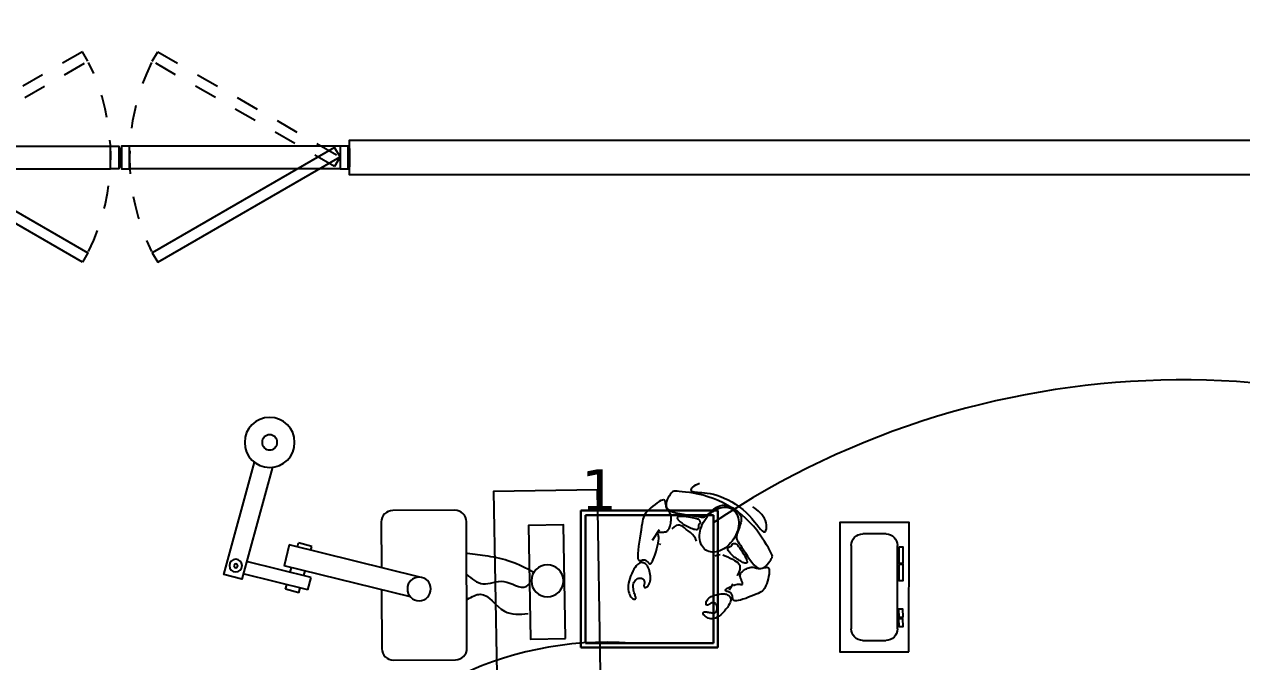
# Model space of a CAD drawing. Header units: metres. Extents: x -39 to 21688, y -24 to 9022.
# Drawn here: x 29.68 to 34.99, y 9.23 to 12.01 of the extents above; entities that cross this region are included whole.
import ezdxf

# ---------------------------------------------------------------- set-up
doc = ezdxf.new("R2010")
doc.units = ezdxf.units.M
doc.header["$MEASUREMENT"] = 0
doc.linetypes.add('HIDDEN2', pattern=[4.7625, 3.175, -1.5875])
doc.linetypes.add('HIDDEN4', pattern=[0.09375, 0.0625, -0.03125])
for name, color, linetype in [('AR-MOBILIRIO', 1, 'Continuous'), ('AR-MUROS', 6, 'Continuous'), ('AR-PUERTAS', 2, 'Continuous'), ('AR-VENTANAS', 2, 'Continuous'), ('MOBILIARIO', 42, 'Continuous')]:
    doc.layers.add(name, color=color, linetype=linetype)
doc.layers.add('DLX_TERR_LUM', color=7, linetype='Continuous', true_color=0xffd400)
doc.layers.add('DLX_TERR_LUMKEY_IDX', color=7, linetype='Continuous', true_color=0x969696)
doc.styles.add('TableTextStyle', font='')
doc.styles.get('TableTextStyle').set_extended_font_data('VERDANA.TTF')

# ---------------------------------------------------------------- blocks, each defined once
blk = doc.blocks.new('A$C23125473')
at = {"layer": 'AR-MOBILIRIO'}
for p, q in [((2.8784, 0.9717), (2.9801, 0.9718)), ((2.8286, 0.5581), (2.8284, 0.9217)), ((3.0302, 0.9218), (3.0303, 0.5582)), ((2.1827, 0.8537), (2.1826, 0.8517)), ((2.1826, 0.8517), (2.1832, 0.8501)), ((2.1834, 0.8561), (2.1827, 0.8537)), ((2.1832, 0.8501), (2.1845, 0.8488)), ((2.1848, 0.8586), (2.1834, 0.8561)), ((2.1845, 0.8488), (2.1864, 0.848)), ((2.1868, 0.8613), (2.1848, 0.8586)), ((2.1894, 0.8641), (2.1868, 0.8613)), ((2.1927, 0.8669), (2.1894, 0.8641)), ((2.1965, 0.8696), (2.1927, 0.8669)), ((2.2009, 0.8722), (2.1965, 0.8696)), ((2.2058, 0.8745), (2.2009, 0.8722)), ((2.2029, 0.8485), (2.2072, 0.8492)), ((2.2112, 0.8762), (2.2058, 0.8745)), ((2.2072, 0.8492), (2.2116, 0.8501)), ((2.2172, 0.8773), (2.2112, 0.8762)), ((2.2116, 0.8501), (2.2161, 0.8509)), ((2.2161, 0.8509), (2.2206, 0.8515)), ((2.2235, 0.8775), (2.2172, 0.8773)), ((2.2206, 0.8515), (2.2249, 0.8519)), ((2.2303, 0.8766), (2.2235, 0.8775)), ((2.2249, 0.8519), (2.229, 0.8519)), ((2.229, 0.8519), (2.2328, 0.8513)), ((2.2374, 0.8746), (2.2303, 0.8766)), ((2.2328, 0.8513), (2.2362, 0.8501)), ((2.2362, 0.8501), (2.2391, 0.8481)), ((2.2449, 0.8711), (2.2374, 0.8746)), ((2.2527, 0.8661), (2.2449, 0.8711)), ((2.2605, 0.8598), (2.2527, 0.8661)), ((2.2683, 0.8526), (2.2605, 0.8598)), ((2.2757, 0.8447), (2.2683, 0.8526)), ((2.1864, 0.848), (2.1888, 0.8476)), ((2.1888, 0.8476), (2.1918, 0.8474)), ((2.1918, 0.8474), (2.1951, 0.8476)), ((2.1951, 0.8476), (2.1989, 0.8479)), ((2.1959, 0.8146), (2.1958, 0.8119)), ((2.1958, 0.8119), (2.1961, 0.8087)), ((2.1966, 0.8166), (2.1959, 0.8146)), ((2.1961, 0.8087), (2.197, 0.805)), ((2.1976, 0.8179), (2.1966, 0.8166)), ((2.197, 0.805), (2.1986, 0.801)), ((2.199, 0.8187), (2.1976, 0.8179)), ((2.1986, 0.801), (2.201, 0.7968)), ((2.1989, 0.8479), (2.2029, 0.8485)), ((2.2006, 0.819), (2.199, 0.8187)), ((2.2023, 0.8188), (2.2006, 0.819)), ((2.201, 0.7968), (2.2041, 0.7926)), ((2.2041, 0.8184), (2.2023, 0.8188)), ((2.2059, 0.8176), (2.2041, 0.8184)), ((2.2076, 0.8167), (2.2059, 0.8176)), ((2.2091, 0.8156), (2.2076, 0.8167)), ((2.2106, 0.8145), (2.2091, 0.8156)), ((2.212, 0.8134), (2.2106, 0.8145)), ((2.2134, 0.8123), (2.212, 0.8134)), ((2.2149, 0.8112), (2.2134, 0.8123)), ((2.2165, 0.8102), (2.2149, 0.8112)), ((2.2184, 0.8094), (2.2165, 0.8102)), ((2.2205, 0.8087), (2.2184, 0.8094)), ((2.223, 0.8083), (2.2205, 0.8087)), ((2.2257, 0.8082), (2.223, 0.8083)), ((2.2285, 0.8084), (2.2257, 0.8082)), ((2.2314, 0.809), (2.2285, 0.8084)), ((2.2342, 0.8101), (2.2314, 0.809)), ((2.2369, 0.8117), (2.2342, 0.8101)), ((2.2393, 0.8139), (2.2369, 0.8117)), ((2.2391, 0.8481), (2.2413, 0.8453)), ((2.2413, 0.8168), (2.2393, 0.8139)), ((2.2413, 0.8453), (2.243, 0.8417)), ((2.2429, 0.8203), (2.2413, 0.8168)), ((2.2439, 0.8244), (2.2429, 0.8203)), ((2.243, 0.8417), (2.244, 0.8376)), ((2.2445, 0.8288), (2.2439, 0.8244)), ((2.244, 0.8376), (2.2445, 0.8332)), ((2.2445, 0.8332), (2.2445, 0.8288)), ((2.2827, 0.8364), (2.2757, 0.8447)), ((2.2889, 0.8282), (2.2827, 0.8364)), ((2.2942, 0.8202), (2.2889, 0.8282)), ((2.2984, 0.8129), (2.2942, 0.8202)), ((2.3013, 0.8064), (2.2984, 0.8129)), ((2.303, 0.8008), (2.3013, 0.8064)), ((2.3036, 0.7959), (2.303, 0.8008)), ((2.3035, 0.7916), (2.3036, 0.7959)), ((2.3175, 0.7978), (2.3147, 0.7955)), ((2.3218, 0.7992), (2.3175, 0.7978)), ((2.328, 0.7994), (2.3218, 0.7992)), ((2.3361, 0.7982), (2.328, 0.7994)), ((2.3459, 0.7959), (2.3361, 0.7982)), ((2.3569, 0.7926), (2.3459, 0.7959)), ((0.4606, 0.7516), (0.1793, 0.6821)), ((0.908, 0.7824), (0.3576, 0.6463)), ((0.4219, 0.7647), (0.364, 0.7486)), ((0.364, 0.7486), (0.3695, 0.7291)), ((0.4219, 0.7647), (0.4277, 0.7435)), ((0.4606, 0.7516), (0.4757, 0.6978)), ((1.8566, 0.7422), (1.8572, 0.7508)), ((1.8572, 0.7508), (1.8586, 0.7587)), ((1.8586, 0.7587), (1.8606, 0.7658)), ((1.8606, 0.7658), (1.863, 0.7721)), ((1.863, 0.7721), (1.8659, 0.7776)), ((1.8659, 0.7776), (1.8689, 0.7822)), ((1.8689, 0.7822), (1.8722, 0.7858)), ((1.8722, 0.7858), (1.8754, 0.7886)), ((1.8754, 0.7886), (1.8786, 0.7905)), ((1.8786, 0.7905), (1.8815, 0.7917)), ((1.8794, 0.7473), (1.8787, 0.7413)), ((1.8804, 0.7532), (1.8794, 0.7473)), ((1.8818, 0.7588), (1.8804, 0.7532)), ((1.8815, 0.7917), (1.8843, 0.7922)), ((1.8833, 0.7641), (1.8818, 0.7588)), ((1.8848, 0.769), (1.8833, 0.7641)), ((1.8843, 0.7922), (1.8866, 0.7921)), ((1.8864, 0.7734), (1.8848, 0.769)), ((1.8878, 0.7774), (1.8864, 0.7734)), ((1.8866, 0.7921), (1.8884, 0.7914)), ((1.889, 0.7808), (1.8878, 0.7774)), ((1.8884, 0.7914), (1.8897, 0.7902)), ((1.8898, 0.7839), (1.889, 0.7808)), ((1.8897, 0.7902), (1.8903, 0.7885)), ((1.8903, 0.7864), (1.8898, 0.7839)), ((1.8903, 0.7885), (1.8903, 0.7864)), ((2.2041, 0.7926), (2.208, 0.7885)), ((2.208, 0.7885), (2.2129, 0.7846)), ((2.2129, 0.7846), (2.2187, 0.7811)), ((2.2187, 0.7811), (2.2252, 0.778)), ((2.2252, 0.778), (2.2323, 0.7752)), ((2.2323, 0.7752), (2.2396, 0.773)), ((2.2396, 0.773), (2.2471, 0.7711)), ((2.2471, 0.7711), (2.2544, 0.7697)), ((2.2544, 0.7697), (2.2613, 0.7688)), ((2.2613, 0.7688), (2.2677, 0.7683)), ((2.2677, 0.7683), (2.2732, 0.7683)), ((2.2732, 0.7683), (2.2781, 0.7688)), ((2.2781, 0.7688), (2.2823, 0.7697)), ((2.2804, 0.7556), (2.2797, 0.7542)), ((2.2797, 0.7542), (2.2802, 0.7525)), ((2.2802, 0.7525), (2.282, 0.7503)), ((2.282, 0.7568), (2.2804, 0.7556)), ((2.2843, 0.7578), (2.282, 0.7568)), ((2.282, 0.7503), (2.2853, 0.7476)), ((2.2823, 0.7697), (2.286, 0.771)), ((2.2871, 0.7586), (2.2843, 0.7578)), ((2.2853, 0.7476), (2.2898, 0.7446)), ((2.286, 0.771), (2.2892, 0.7727)), ((2.2903, 0.7595), (2.2871, 0.7586)), ((2.2892, 0.7727), (2.2921, 0.7746)), ((2.2898, 0.7446), (2.2954, 0.7414)), ((2.2935, 0.7605), (2.2903, 0.7595)), ((2.2921, 0.7746), (2.2946, 0.7768)), ((2.2966, 0.7617), (2.2935, 0.7605)), ((2.2946, 0.7768), (2.2969, 0.7792)), ((2.3, 0.747), (2.2962, 0.7528)), ((2.2996, 0.763), (2.2966, 0.7617)), ((2.2969, 0.7792), (2.2991, 0.7818)), ((2.2991, 0.7818), (2.301, 0.7847)), ((2.3024, 0.7647), (2.2996, 0.763)), ((2.3123, 0.7272), (2.3, 0.747)), ((2.301, 0.7847), (2.3025, 0.7879)), ((2.3048, 0.7665), (2.3024, 0.7647)), ((2.3025, 0.7879), (2.3035, 0.7916)), ((2.307, 0.7687), (2.3048, 0.7665)), ((2.3088, 0.7713), (2.307, 0.7687)), ((2.3102, 0.7741), (2.3088, 0.7713)), ((2.3111, 0.7774), (2.3102, 0.7741)), ((2.3115, 0.7811), (2.3111, 0.7774)), ((2.3118, 0.785), (2.3115, 0.7811)), ((2.3122, 0.7888), (2.3118, 0.785)), ((2.313, 0.7924), (2.3122, 0.7888)), ((2.3147, 0.7955), (2.313, 0.7924)), ((2.3687, 0.7886), (2.3569, 0.7926)), ((2.3808, 0.7842), (2.3687, 0.7886)), ((2.3927, 0.7796), (2.3808, 0.7842)), ((2.404, 0.775), (2.3927, 0.7796)), ((2.4142, 0.7707), (2.404, 0.775)), ((2.4229, 0.7669), (2.4142, 0.7707)), ((2.4303, 0.7633), (2.4229, 0.7669)), ((2.4365, 0.7597), (2.4303, 0.7633)), ((2.4417, 0.7558), (2.4365, 0.7597)), ((2.4462, 0.7515), (2.4417, 0.7558)), ((2.4501, 0.7464), (2.4462, 0.7515)), ((2.4536, 0.7403), (2.4501, 0.7464)), ((0.4757, 0.6978), (0.1941, 0.6281)), ((0.9491, 0.6963), (0.38, 0.5556)), ((0.4427, 0.6896), (0.4485, 0.6688)), ((1.8568, 0.733), (1.8566, 0.7422)), ((1.858, 0.7231), (1.8568, 0.733)), ((1.8603, 0.7127), (1.858, 0.7231)), ((1.8635, 0.702), (1.8603, 0.7127)), ((1.8674, 0.6913), (1.8635, 0.702)), ((1.8719, 0.6809), (1.8674, 0.6913)), ((1.8787, 0.7413), (1.8784, 0.7354)), ((1.8784, 0.7354), (1.8787, 0.7296)), ((1.8787, 0.7296), (1.8797, 0.7242)), ((1.8797, 0.7242), (1.8814, 0.7192)), ((1.8814, 0.7192), (1.8839, 0.7147)), ((1.8839, 0.7147), (1.8871, 0.7108)), ((1.8871, 0.7108), (1.8909, 0.7075)), ((1.8909, 0.7075), (1.895, 0.7048)), ((1.895, 0.7048), (1.8993, 0.7027)), ((1.8993, 0.7027), (1.9036, 0.7013)), ((1.9036, 0.7013), (1.9078, 0.7006)), ((1.9078, 0.7006), (1.9117, 0.7006)), ((1.9117, 0.7006), (1.9151, 0.7013)), ((1.9151, 0.7013), (1.9181, 0.7026)), ((1.9181, 0.7026), (1.9206, 0.7043)), ((1.9206, 0.7043), (1.9228, 0.7065)), ((1.9228, 0.7065), (1.9245, 0.7088)), ((1.9245, 0.7088), (1.9258, 0.7114)), ((1.9252, 0.7333), (1.9253, 0.7352)), ((1.9254, 0.7314), (1.9252, 0.7333)), ((1.9253, 0.7352), (1.9256, 0.7371)), ((1.9257, 0.7296), (1.9254, 0.7314)), ((1.9256, 0.7371), (1.9261, 0.7387)), ((1.9261, 0.7278), (1.9257, 0.7296)), ((1.9258, 0.7114), (1.9268, 0.7139)), ((1.9261, 0.7387), (1.927, 0.74)), ((1.9266, 0.726), (1.9261, 0.7278)), ((1.9271, 0.7243), (1.9266, 0.726)), ((1.9268, 0.7139), (1.9274, 0.7163)), ((1.927, 0.74), (1.9283, 0.741)), ((1.9274, 0.7225), (1.9271, 0.7243)), ((1.9277, 0.7206), (1.9274, 0.7225)), ((1.9274, 0.7163), (1.9277, 0.7185)), ((1.9277, 0.7185), (1.9277, 0.7206)), ((1.9283, 0.741), (1.9299, 0.7414)), ((1.9299, 0.7414), (1.932, 0.7412)), ((1.932, 0.7412), (1.9345, 0.7403)), ((1.9345, 0.7403), (1.9373, 0.7386)), ((1.9373, 0.7386), (1.9403, 0.7363)), ((1.9403, 0.7363), (1.9434, 0.7332)), ((1.9434, 0.7332), (1.9462, 0.7294)), ((1.9462, 0.7294), (1.9488, 0.7248)), ((1.9488, 0.7248), (1.951, 0.7196)), ((1.951, 0.7196), (1.9526, 0.7136)), ((1.9533, 0.6921), (1.9524, 0.6844)), ((1.9526, 0.7136), (1.9535, 0.7068)), ((1.9537, 0.6996), (1.9533, 0.6921)), ((1.9535, 0.7068), (1.9537, 0.6996)), ((2.2954, 0.7414), (2.3016, 0.7381)), ((2.3016, 0.7381), (2.3082, 0.735)), ((2.315, 0.7322), (2.3215, 0.7298)), ((2.3215, 0.7298), (2.3276, 0.7281)), ((2.3276, 0.7281), (2.333, 0.727)), ((2.3387, 0.6751), (2.3321, 0.6905)), ((2.333, 0.727), (2.3377, 0.7267)), ((2.3377, 0.7267), (2.3417, 0.7267)), ((2.3417, 0.7267), (2.3451, 0.7271)), ((2.3448, 0.693), (2.3447, 0.6899)), ((2.3447, 0.6899), (2.3449, 0.6869)), ((2.3454, 0.6961), (2.3448, 0.693)), ((2.3451, 0.7271), (2.3479, 0.7277)), ((2.3463, 0.6992), (2.3454, 0.6961)), ((2.3473, 0.7023), (2.3463, 0.6992)), ((2.3486, 0.7053), (2.3473, 0.7023)), ((2.3479, 0.7277), (2.3502, 0.7281)), ((2.3499, 0.7083), (2.3486, 0.7053)), ((2.3511, 0.7112), (2.3499, 0.7083)), ((2.3502, 0.7281), (2.352, 0.7285)), ((2.3523, 0.7141), (2.3511, 0.7112)), ((2.352, 0.7285), (2.3534, 0.7284)), ((2.3534, 0.7168), (2.3523, 0.7141)), ((2.3534, 0.7284), (2.3543, 0.7279)), ((2.3542, 0.7193), (2.3534, 0.7168)), ((2.3548, 0.7217), (2.3542, 0.7193)), ((2.3543, 0.7279), (2.3549, 0.7269)), ((2.3551, 0.7237), (2.3548, 0.7217)), ((2.3549, 0.7269), (2.3552, 0.7255)), ((2.3552, 0.7255), (2.3551, 0.7237)), ((2.4569, 0.7329), (2.4536, 0.7403)), ((2.4602, 0.7242), (2.4569, 0.7329)), ((2.4634, 0.7143), (2.4602, 0.7242)), ((2.4663, 0.7039), (2.4634, 0.7143)), ((2.4687, 0.6934), (2.4663, 0.7039)), ((2.4705, 0.6833), (2.4687, 0.6934)), ((0.38, 0.5556), (0.3576, 0.6463)), ((0.3844, 0.6752), (0.3902, 0.6543)), ((1.8768, 0.6709), (1.8719, 0.6809)), ((1.8819, 0.6617), (1.8768, 0.6709)), ((1.8871, 0.6536), (1.8819, 0.6617)), ((1.8921, 0.6468), (1.8871, 0.6536)), ((1.8969, 0.6416), (1.8921, 0.6468)), ((1.9013, 0.6377), (1.8969, 0.6416)), ((1.9055, 0.6351), (1.9013, 0.6377)), ((1.9297, 0.6371), (1.9267, 0.6356)), ((1.9326, 0.6389), (1.9297, 0.6371)), ((1.9354, 0.6412), (1.9326, 0.6389)), ((1.9381, 0.644), (1.9354, 0.6412)), ((1.9406, 0.6475), (1.9381, 0.644)), ((1.943, 0.6518), (1.9406, 0.6475)), ((1.9453, 0.6569), (1.943, 0.6518)), ((1.9475, 0.6629), (1.9453, 0.6569)), ((1.9464, 0.635), (1.9486, 0.6369)), ((1.9494, 0.6696), (1.9475, 0.6629)), ((1.9486, 0.6369), (1.9509, 0.6379)), ((1.9511, 0.6768), (1.9494, 0.6696)), ((1.9509, 0.6379), (1.9533, 0.6378)), ((1.9524, 0.6844), (1.9511, 0.6768)), ((1.9533, 0.6378), (1.956, 0.6361)), ((2.3342, 0.6325), (2.3393, 0.6379)), ((2.3425, 0.6625), (2.3387, 0.6751)), ((2.3393, 0.6379), (2.3425, 0.6443)), ((2.3437, 0.6524), (2.3425, 0.6625)), ((2.3425, 0.6443), (2.3437, 0.6524)), ((2.3449, 0.6869), (2.3457, 0.6839)), ((2.3457, 0.6839), (2.3468, 0.681)), ((2.3468, 0.681), (2.3485, 0.6781)), ((2.3485, 0.6781), (2.3506, 0.6752)), ((2.3506, 0.6752), (2.3532, 0.6724)), ((2.3532, 0.6724), (2.3562, 0.6696)), ((2.3562, 0.6696), (2.3597, 0.6669)), ((2.3597, 0.6669), (2.3636, 0.6642)), ((2.3636, 0.6642), (2.3679, 0.6616)), ((2.3679, 0.6616), (2.3725, 0.6593)), ((2.3725, 0.6593), (2.3773, 0.6572)), ((2.3773, 0.6572), (2.3823, 0.6554)), ((2.3823, 0.6554), (2.3873, 0.6541)), ((2.3873, 0.6541), (2.3923, 0.6533)), ((2.3923, 0.6533), (2.3972, 0.6531)), ((2.3951, 0.6309), (2.4047, 0.642)), ((2.3972, 0.6531), (2.402, 0.6534)), ((2.402, 0.6534), (2.4066, 0.6542)), ((2.4047, 0.642), (2.4142, 0.6508)), ((2.4066, 0.6542), (2.4112, 0.6554)), ((2.4112, 0.6554), (2.4158, 0.6566)), ((2.4142, 0.6508), (2.4236, 0.6565)), ((2.4158, 0.6566), (2.4204, 0.6577)), ((2.4204, 0.6577), (2.4251, 0.6585)), ((2.4236, 0.6565), (2.4325, 0.6586)), ((2.4251, 0.6585), (2.43, 0.6589)), ((2.43, 0.6589), (2.4352, 0.6586)), ((2.4325, 0.6586), (2.441, 0.6575)), ((2.4352, 0.6586), (2.4406, 0.6576)), ((2.4406, 0.6576), (2.4461, 0.6562)), ((2.441, 0.6575), (2.4489, 0.6539)), ((2.4461, 0.6562), (2.4516, 0.6547)), ((2.4489, 0.6539), (2.4562, 0.6484)), ((2.4516, 0.6547), (2.4567, 0.6535)), ((2.4562, 0.6484), (2.4628, 0.6416)), ((2.4567, 0.6535), (2.4614, 0.653)), ((2.4614, 0.653), (2.4654, 0.6537)), ((2.4628, 0.6416), (2.4687, 0.6344)), ((2.4654, 0.6537), (2.4686, 0.6559)), ((2.4686, 0.6559), (2.4707, 0.6599)), ((2.4716, 0.674), (2.4705, 0.6833)), ((2.4707, 0.6599), (2.4717, 0.6661)), ((2.4717, 0.6661), (2.4716, 0.674)), ((1.8988, 0.6047), (1.8994, 0.6134)), ((1.8992, 0.5928), (1.8988, 0.6047)), ((1.9004, 0.5782), (1.8992, 0.5928)), ((1.8994, 0.6134), (1.9008, 0.6191)), ((1.9008, 0.6191), (1.903, 0.6225)), ((1.903, 0.6225), (1.9057, 0.6239)), ((1.9095, 0.6336), (1.9055, 0.6351)), ((1.9057, 0.6239), (1.9089, 0.624)), ((1.9089, 0.624), (1.9123, 0.6231)), ((1.9133, 0.6329), (1.9095, 0.6336)), ((1.9123, 0.6231), (1.9159, 0.6219)), ((1.9169, 0.633), (1.9133, 0.6329)), ((1.9159, 0.6219), (1.9194, 0.6209)), ((1.9203, 0.6335), (1.9169, 0.633)), ((1.9194, 0.6209), (1.9228, 0.6204)), ((1.9235, 0.6345), (1.9203, 0.6335)), ((1.9228, 0.6204), (1.926, 0.6204)), ((1.9267, 0.6356), (1.9235, 0.6345)), ((1.926, 0.6204), (1.929, 0.6211)), ((1.929, 0.6211), (1.9319, 0.6221)), ((1.9319, 0.6221), (1.9346, 0.6237)), ((1.9346, 0.6237), (1.9372, 0.6255)), ((1.9372, 0.6255), (1.9397, 0.6277)), ((1.9397, 0.6277), (1.942, 0.6301)), ((1.942, 0.6301), (1.9442, 0.6326)), ((1.9442, 0.6326), (1.9464, 0.635)), ((1.956, 0.6361), (1.9589, 0.6326)), ((1.9589, 0.6326), (1.9623, 0.6269)), ((1.9623, 0.6269), (1.966, 0.6188)), ((1.966, 0.6188), (1.97, 0.6087)), ((1.97, 0.6087), (1.974, 0.5972)), ((1.974, 0.5972), (1.978, 0.5848)), ((1.978, 0.5848), (1.9816, 0.5721)), ((2.2351, 0.6033), (2.2463, 0.5989)), ((2.2463, 0.5989), (2.2575, 0.5979)), ((2.2688, 0.5995), (2.2798, 0.603)), ((2.2798, 0.603), (2.2906, 0.6078)), ((2.2906, 0.6078), (2.3009, 0.6132)), ((2.2954, 0.5839), (2.293, 0.5799)), ((2.2986, 0.5881), (2.2954, 0.5839)), ((2.3024, 0.5925), (2.2986, 0.5881)), ((2.3009, 0.6132), (2.3106, 0.6185)), ((2.3067, 0.597), (2.3024, 0.5925)), ((2.3114, 0.6015), (2.3067, 0.597)), ((2.3106, 0.6185), (2.3196, 0.6233)), ((2.3163, 0.6058), (2.3114, 0.6015)), ((2.3214, 0.61), (2.3163, 0.6058)), ((2.3196, 0.6233), (2.3275, 0.6278)), ((2.3265, 0.614), (2.3214, 0.61)), ((2.3316, 0.6177), (2.3265, 0.614)), ((2.3275, 0.6278), (2.3342, 0.6325)), ((2.3368, 0.6212), (2.3316, 0.6177)), ((2.3419, 0.6244), (2.3368, 0.6212)), ((2.3469, 0.6273), (2.3419, 0.6244)), ((2.3518, 0.6298), (2.3469, 0.6273)), ((2.3505, 0.5808), (2.3554, 0.5886)), ((2.3564, 0.632), (2.3518, 0.6298)), ((2.3554, 0.5886), (2.3603, 0.5965)), ((2.3609, 0.6337), (2.3564, 0.632)), ((2.3596, 0.5779), (2.3677, 0.5909)), ((2.3603, 0.5965), (2.3649, 0.6044)), ((2.365, 0.6349), (2.3609, 0.6337)), ((2.3649, 0.6044), (2.3689, 0.6119)), ((2.3685, 0.6355), (2.365, 0.6349)), ((2.3677, 0.5909), (2.3764, 0.6045)), ((2.3715, 0.6353), (2.3685, 0.6355)), ((2.3689, 0.6119), (2.3722, 0.6187)), ((2.3737, 0.6342), (2.3715, 0.6353)), ((2.3722, 0.6187), (2.3743, 0.6244)), ((2.375, 0.6321), (2.3737, 0.6342)), ((2.3743, 0.6244), (2.3752, 0.6289)), ((2.3752, 0.6289), (2.375, 0.6321)), ((2.3764, 0.6045), (2.3856, 0.6181)), ((2.3856, 0.6181), (2.3951, 0.6309)), ((2.4687, 0.6344), (2.4738, 0.6272)), ((2.4783, 0.5882), (2.4736, 0.5797)), ((2.4738, 0.6272), (2.478, 0.6208)), ((2.478, 0.6208), (2.4812, 0.6157)), ((2.4817, 0.5948), (2.4783, 0.5882)), ((2.4812, 0.6157), (2.4835, 0.6116)), ((2.4839, 0.6), (2.4817, 0.5948)), ((2.4835, 0.6116), (2.4848, 0.6079)), ((2.4849, 0.6042), (2.4839, 0.6)), ((2.4848, 0.6079), (2.4849, 0.6042)), ((0.4152, 0.5643), (0.4199, 0.5473)), ((0.4777, 0.5633), (0.4199, 0.5473)), ((0.4735, 0.5787), (0.4777, 0.5633)), ((1.9022, 0.5616), (1.9004, 0.5782)), ((1.9046, 0.5439), (1.9022, 0.5616)), ((1.9072, 0.5257), (1.9046, 0.5439)), ((1.9915, 0.4903), (1.9615, 0.5364)), ((1.9816, 0.5721), (1.9848, 0.5597)), ((1.9848, 0.5597), (1.9874, 0.548)), ((1.9874, 0.548), (1.9891, 0.5377)), ((1.9891, 0.5377), (1.9899, 0.5292)), ((1.9967, 0.5495), (1.993, 0.5554)), ((2.1539, 0.5388), (2.1503, 0.5281)), ((2.2915, 0.5762), (2.291, 0.5729)), ((2.291, 0.5729), (2.2915, 0.5701)), ((2.293, 0.5799), (2.2915, 0.5762)), ((2.2915, 0.5701), (2.293, 0.5677)), ((2.293, 0.5677), (2.2952, 0.5657)), ((2.2952, 0.5657), (2.2977, 0.564)), ((2.2977, 0.564), (2.3005, 0.5626)), ((2.3005, 0.5626), (2.3033, 0.5613)), ((2.3033, 0.5613), (2.3057, 0.5602)), ((2.3057, 0.5602), (2.3077, 0.5592)), ((2.3077, 0.5592), (2.309, 0.5582)), ((2.309, 0.5582), (2.3096, 0.5573)), ((2.3094, 0.5538), (2.3093, 0.553)), ((2.3093, 0.553), (2.3096, 0.5522)), ((2.3096, 0.5546), (2.3094, 0.5538)), ((2.3096, 0.5573), (2.3099, 0.5563)), ((2.3098, 0.5554), (2.3096, 0.5546)), ((2.3096, 0.5522), (2.3103, 0.5515)), ((2.3099, 0.5563), (2.3098, 0.5554)), ((2.3103, 0.5515), (2.3114, 0.5509)), ((2.3114, 0.5509), (2.3128, 0.5504)), ((2.3128, 0.5504), (2.3144, 0.5499)), ((2.3144, 0.5499), (2.3162, 0.5495)), ((2.3162, 0.5495), (2.3181, 0.5493)), ((2.3181, 0.5493), (2.32, 0.5492)), ((2.32, 0.5492), (2.3219, 0.5493)), ((2.3219, 0.5493), (2.3237, 0.5496)), ((2.3237, 0.5496), (2.3255, 0.5502)), ((2.3255, 0.5502), (2.3273, 0.5512)), ((2.3273, 0.5512), (2.3294, 0.5528)), ((2.3293, 0.5283), (2.3308, 0.5328)), ((2.3294, 0.5528), (2.3317, 0.5551)), ((2.3308, 0.5328), (2.3332, 0.5375)), ((2.3317, 0.5551), (2.3344, 0.5582)), ((2.3332, 0.5375), (2.3365, 0.5428)), ((2.3344, 0.5582), (2.3376, 0.5623)), ((2.3365, 0.5428), (2.3408, 0.5491)), ((2.3376, 0.5623), (2.3413, 0.5674)), ((2.3408, 0.5491), (2.3461, 0.5569)), ((2.3413, 0.5674), (2.3457, 0.5737)), ((2.3457, 0.5737), (2.3505, 0.5808)), ((2.3461, 0.5569), (2.3524, 0.5664)), ((2.3524, 0.5664), (2.3596, 0.5779)), ((2.4513, 0.5415), (2.4412, 0.5258)), ((2.4601, 0.556), (2.4513, 0.5415)), ((2.4675, 0.5689), (2.4601, 0.556)), ((2.4736, 0.5797), (2.4675, 0.5689)), ((1.91, 0.5078), (1.9072, 0.5257)), ((1.9127, 0.4909), (1.91, 0.5078)), ((1.9151, 0.4759), (1.9127, 0.4909)), ((1.9851, 0.506), (1.9846, 0.5047)), ((1.9846, 0.5047), (1.9847, 0.5036)), ((1.9847, 0.5036), (1.9854, 0.5027)), ((1.9861, 0.5077), (1.9851, 0.506)), ((1.9854, 0.5027), (1.9866, 0.5019)), ((1.9872, 0.5099), (1.9861, 0.5077)), ((1.9866, 0.5019), (1.9882, 0.5012)), ((1.9884, 0.513), (1.9872, 0.5099)), ((1.9882, 0.5012), (1.9902, 0.5007)), ((1.9893, 0.5171), (1.9884, 0.513)), ((1.9899, 0.5224), (1.9893, 0.5171)), ((1.9899, 0.5292), (1.9899, 0.5224)), ((1.9902, 0.5007), (1.9926, 0.5003)), ((1.9926, 0.5003), (1.9953, 0.5)), ((1.9953, 0.5), (1.9982, 0.4999)), ((1.9982, 0.4999), (2.0013, 0.4998)), ((2.0013, 0.4998), (2.0044, 0.4998)), ((2.0044, 0.4998), (2.0077, 0.4998)), ((2.0077, 0.4998), (2.011, 0.4997)), ((2.011, 0.4997), (2.0143, 0.4994)), ((2.0143, 0.4994), (2.0174, 0.4989)), ((2.0174, 0.4989), (2.0205, 0.4982)), ((2.0205, 0.4982), (2.0234, 0.4971)), ((2.0234, 0.4971), (2.026, 0.4956)), ((2.026, 0.4956), (2.0285, 0.4937)), ((2.0285, 0.4937), (2.0307, 0.4914)), ((2.0307, 0.4914), (2.0328, 0.4886)), ((2.0328, 0.4886), (2.0347, 0.4853)), ((2.0347, 0.4853), (2.0365, 0.4814)), ((2.0365, 0.4814), (2.0381, 0.4771)), ((2.0568, 0.4764), (2.0468, 0.485)), ((2.1019, 0.4816), (2.0946, 0.4762)), ((2.1099, 0.4879), (2.1019, 0.4816)), ((2.1187, 0.4946), (2.1099, 0.4879)), ((2.1134, 0.4746), (2.1193, 0.4775)), ((2.1278, 0.5018), (2.1187, 0.4946)), ((2.1193, 0.4775), (2.1252, 0.4803)), ((2.1252, 0.4803), (2.1312, 0.4827)), ((2.1366, 0.5097), (2.1278, 0.5018)), ((2.1312, 0.4827), (2.137, 0.4849)), ((2.1443, 0.5184), (2.1366, 0.5097)), ((2.137, 0.4849), (2.1426, 0.4866)), ((2.1426, 0.4866), (2.1478, 0.4877)), ((2.1503, 0.5281), (2.1443, 0.5184)), ((2.1478, 0.4877), (2.1524, 0.4883)), ((2.1524, 0.4883), (2.1564, 0.4882)), ((2.1564, 0.4882), (2.1596, 0.4874)), ((2.1596, 0.4874), (2.1619, 0.4857)), ((2.1619, 0.4857), (2.1635, 0.4834)), ((2.1635, 0.4834), (2.1645, 0.4806)), ((2.1645, 0.4806), (2.165, 0.4776)), ((2.165, 0.4776), (2.1652, 0.4744)), ((2.3287, 0.5236), (2.3293, 0.5283)), ((2.329, 0.5184), (2.3287, 0.5236)), ((2.3302, 0.5123), (2.329, 0.5184)), ((2.3321, 0.5054), (2.3302, 0.5123)), ((2.3344, 0.498), (2.3321, 0.5054)), ((2.3371, 0.4901), (2.3344, 0.498)), ((2.3398, 0.4821), (2.3371, 0.4901)), ((2.3425, 0.4741), (2.3398, 0.4821)), ((2.4168, 0.4919), (2.4025, 0.4746)), ((2.4296, 0.5091), (2.4168, 0.4919)), ((2.4169, 0.4673), (2.4257, 0.4784)), ((2.4257, 0.4784), (2.4334, 0.4878)), ((2.4412, 0.5258), (2.4296, 0.5091)), ((2.4334, 0.4878), (2.4401, 0.4947)), ((2.4401, 0.4947), (2.4458, 0.4987)), ((2.4458, 0.4987), (2.4506, 0.4995)), ((2.4506, 0.4995), (2.4544, 0.4973)), ((2.4544, 0.4973), (2.4572, 0.4927)), ((2.4572, 0.4927), (2.4589, 0.4861)), ((2.4589, 0.4861), (2.4595, 0.478)), ((2.4595, 0.478), (2.459, 0.4689)), ((2.9803, 0.5082), (2.8786, 0.5081)), ((1.9172, 0.4631), (1.9151, 0.4759)), ((1.9191, 0.4525), (1.9172, 0.4631)), ((1.921, 0.4436), (1.9191, 0.4525)), ((1.9232, 0.436), (1.921, 0.4436)), ((1.926, 0.4292), (1.9232, 0.436)), ((1.9295, 0.4229), (1.926, 0.4292)), ((2.0381, 0.4771), (2.0396, 0.4722)), ((2.0396, 0.4722), (2.041, 0.4667)), ((2.0421, 0.4245), (2.0402, 0.4197)), ((2.041, 0.4667), (2.0422, 0.4608)), ((2.0433, 0.4299), (2.0421, 0.4245)), ((2.0422, 0.4608), (2.0432, 0.4546)), ((2.0432, 0.4546), (2.0438, 0.4482)), ((2.044, 0.4358), (2.0433, 0.4299)), ((2.0438, 0.4482), (2.0441, 0.4419)), ((2.0441, 0.4419), (2.044, 0.4358)), ((2.0656, 0.4713), (2.0568, 0.4764)), ((2.0734, 0.4691), (2.0656, 0.4713)), ((2.07, 0.439), (2.071, 0.4417)), ((2.0701, 0.4365), (2.07, 0.439)), ((2.0715, 0.4345), (2.0701, 0.4365)), ((2.071, 0.4417), (2.073, 0.4448)), ((2.0743, 0.433), (2.0715, 0.4345)), ((2.073, 0.4448), (2.0757, 0.448)), ((2.0807, 0.4695), (2.0734, 0.4691)), ((2.0788, 0.432), (2.0743, 0.433)), ((2.0757, 0.448), (2.0791, 0.4514)), ((2.0849, 0.4317), (2.0788, 0.432)), ((2.0791, 0.4514), (2.083, 0.4548)), ((2.0876, 0.472), (2.0807, 0.4695)), ((2.083, 0.4548), (2.0873, 0.4582)), ((2.0924, 0.4319), (2.0849, 0.4317)), ((2.0873, 0.4582), (2.0919, 0.4616)), ((2.0946, 0.4762), (2.0876, 0.472)), ((2.0919, 0.4616), (2.0969, 0.465)), ((2.1009, 0.4325), (2.0924, 0.4319)), ((2.0961, 0.4221), (2.1121, 0.4245)), ((2.0969, 0.465), (2.1022, 0.4683)), ((2.1099, 0.4335), (2.1009, 0.4325)), ((2.1022, 0.4683), (2.1077, 0.4715)), ((2.1077, 0.4715), (2.1134, 0.4746)), ((2.1192, 0.4348), (2.1099, 0.4335)), ((2.1121, 0.4245), (2.1273, 0.4266)), ((2.1283, 0.4362), (2.1192, 0.4348)), ((2.1273, 0.4266), (2.1407, 0.4286)), ((2.1368, 0.4377), (2.1283, 0.4362)), ((2.1443, 0.4391), (2.1368, 0.4377)), ((2.1407, 0.4286), (2.152, 0.4305)), ((2.1505, 0.4405), (2.1443, 0.4391)), ((2.1555, 0.4417), (2.1505, 0.4405)), ((2.152, 0.4305), (2.1612, 0.4322)), ((2.1594, 0.4429), (2.1555, 0.4417)), ((2.1624, 0.4441), (2.1594, 0.4429)), ((2.1612, 0.4322), (2.1687, 0.4335)), ((2.1647, 0.4453), (2.1624, 0.4441)), ((2.1664, 0.4466), (2.1647, 0.4453)), ((2.1652, 0.4744), (2.1652, 0.4714)), ((2.1652, 0.4714), (2.1652, 0.4687)), ((2.1652, 0.4687), (2.1654, 0.4665)), ((2.1654, 0.4665), (2.1658, 0.465)), ((2.1658, 0.465), (2.1664, 0.464)), ((2.1664, 0.464), (2.1671, 0.4634)), ((2.1677, 0.448), (2.1664, 0.4466)), ((2.1671, 0.4634), (2.168, 0.4631)), ((2.1687, 0.4495), (2.1677, 0.448)), ((2.168, 0.4631), (2.1688, 0.4629)), ((2.1695, 0.4512), (2.1687, 0.4495)), ((2.1687, 0.4335), (2.1749, 0.4344)), ((2.1688, 0.4629), (2.1697, 0.4628)), ((2.1702, 0.453), (2.1695, 0.4512)), ((2.1697, 0.4628), (2.1704, 0.4625)), ((2.1708, 0.4548), (2.1702, 0.453)), ((2.1704, 0.4625), (2.171, 0.462)), ((2.1712, 0.4566), (2.1708, 0.4548)), ((2.171, 0.462), (2.1713, 0.461)), ((2.1714, 0.4583), (2.1712, 0.4566)), ((2.1713, 0.461), (2.1715, 0.4598)), ((2.1715, 0.4598), (2.1714, 0.4583)), ((2.1749, 0.4344), (2.1802, 0.4347)), ((2.1802, 0.4347), (2.1849, 0.4343)), ((2.1849, 0.4343), (2.1894, 0.4329)), ((2.1894, 0.4329), (2.194, 0.4305)), ((2.194, 0.4305), (2.1992, 0.427)), ((2.1992, 0.427), (2.2047, 0.4225)), ((2.3516, 0.4254), (2.3323, 0.4106)), ((2.3424, 0.42), (2.3452, 0.4247)), ((2.345, 0.4663), (2.3425, 0.4741)), ((2.347, 0.459), (2.345, 0.4663)), ((2.3452, 0.4247), (2.3472, 0.4296)), ((2.3483, 0.4522), (2.347, 0.459)), ((2.3472, 0.4296), (2.3485, 0.4347)), ((2.3491, 0.4459), (2.3483, 0.4522)), ((2.3485, 0.4347), (2.3491, 0.4401)), ((2.3491, 0.4401), (2.3491, 0.4459)), ((2.3698, 0.4411), (2.3516, 0.4254)), ((2.3868, 0.4576), (2.3698, 0.4411)), ((2.3708, 0.4143), (2.3841, 0.4278)), ((2.3841, 0.4278), (2.3962, 0.4414)), ((2.4025, 0.4746), (2.3868, 0.4576)), ((2.3962, 0.4414), (2.4071, 0.4547)), ((2.4071, 0.4547), (2.4169, 0.4673)), ((2.445, 0.4315), (2.4388, 0.4232)), ((2.4502, 0.4403), (2.445, 0.4315)), ((2.4544, 0.4496), (2.4502, 0.4403)), ((2.4573, 0.4593), (2.4544, 0.4496)), ((2.459, 0.4689), (2.4573, 0.4593)), ((1.934, 0.4166), (1.9295, 0.4229)), ((1.9399, 0.4099), (1.934, 0.4166)), ((1.9471, 0.4026), (1.9399, 0.4099)), ((1.9554, 0.3947), (1.9471, 0.4026)), ((1.9644, 0.3869), (1.9554, 0.3947)), ((1.9737, 0.3793), (1.9644, 0.3869)), ((1.983, 0.3725), (1.9737, 0.3793)), ((1.9917, 0.3668), (1.983, 0.3725)), ((2.0198, 0.3737), (2.0187, 0.3686)), ((2.0207, 0.3792), (2.0198, 0.3737)), ((2.0216, 0.3848), (2.0207, 0.3792)), ((2.0216, 0.3844), (2.024, 0.3926)), ((2.0229, 0.3901), (2.0216, 0.3848)), ((2.0217, 0.3757), (2.0216, 0.3844)), ((2.0238, 0.3668), (2.0217, 0.3757)), ((2.0247, 0.395), (2.0229, 0.3901)), ((2.024, 0.3926), (2.0295, 0.3999)), ((2.027, 0.3993), (2.0247, 0.395)), ((2.0297, 0.4034), (2.027, 0.3993)), ((2.0295, 0.3999), (2.0385, 0.4061)), ((2.0325, 0.4073), (2.0297, 0.4034)), ((2.0353, 0.4112), (2.0325, 0.4073)), ((2.0379, 0.4153), (2.0353, 0.4112)), ((2.0402, 0.4197), (2.0379, 0.4153)), ((2.0385, 0.4061), (2.0504, 0.4113)), ((2.0504, 0.4113), (2.0645, 0.4156)), ((2.0645, 0.4156), (2.08, 0.4191)), ((2.08, 0.4191), (2.0961, 0.4221)), ((2.2047, 0.4225), (2.2107, 0.4174)), ((2.2107, 0.4174), (2.2169, 0.4119)), ((2.2169, 0.4119), (2.2233, 0.4062)), ((2.2233, 0.4062), (2.2299, 0.4007)), ((2.2299, 0.4007), (2.2364, 0.3957)), ((2.2364, 0.3957), (2.243, 0.3913)), ((2.243, 0.3913), (2.2494, 0.3877)), ((2.27, 0.3723), (2.2482, 0.3619)), ((2.2494, 0.3877), (2.2557, 0.3851)), ((2.2557, 0.3851), (2.262, 0.3834)), ((2.262, 0.3834), (2.2682, 0.3824)), ((2.2682, 0.3824), (2.2744, 0.3822)), ((2.2913, 0.3839), (2.27, 0.3723)), ((2.2744, 0.3822), (2.2807, 0.3827)), ((2.2807, 0.3827), (2.287, 0.3839)), ((2.287, 0.3839), (2.2933, 0.3858)), ((2.3122, 0.3967), (2.2913, 0.3839)), ((2.2933, 0.3858), (2.2998, 0.3882)), ((2.2998, 0.3882), (2.3062, 0.3911)), ((2.3062, 0.3911), (2.3126, 0.3944)), ((2.3084, 0.3686), (2.3249, 0.3786)), ((2.3323, 0.4106), (2.3122, 0.3967)), ((2.3126, 0.3944), (2.3187, 0.3982)), ((2.3187, 0.3982), (2.3245, 0.4022)), ((2.3245, 0.4022), (2.3299, 0.4065)), ((2.3249, 0.3786), (2.341, 0.3897)), ((2.3299, 0.4065), (2.3347, 0.4109)), ((2.3347, 0.4109), (2.3389, 0.4155)), ((2.3389, 0.4155), (2.3424, 0.42)), ((2.341, 0.3897), (2.3564, 0.4016)), ((2.3564, 0.4016), (2.3708, 0.4143)), ((2.4082, 0.3952), (2.4, 0.3896)), ((2.4164, 0.4014), (2.4082, 0.3952)), ((2.4243, 0.4081), (2.4164, 0.4014)), ((2.4318, 0.4154), (2.4243, 0.4081)), ((2.4388, 0.4232), (2.4318, 0.4154)), ((1.9995, 0.3625), (1.9917, 0.3668)), ((2.0061, 0.3601), (1.9995, 0.3625)), ((2.0111, 0.3598), (2.0061, 0.3601)), ((2.0146, 0.3613), (2.0111, 0.3598)), ((2.0171, 0.3644), (2.0146, 0.3613)), ((2.0187, 0.3686), (2.0171, 0.3644)), ((2.0272, 0.358), (2.0238, 0.3668)), ((2.0315, 0.3497), (2.0272, 0.358)), ((2.036, 0.3422), (2.0315, 0.3497)), ((2.0401, 0.3357), (2.036, 0.3422)), ((2.0435, 0.3307), (2.0401, 0.3357)), ((2.0464, 0.3269), (2.0435, 0.3307)), ((2.0492, 0.3243), (2.0464, 0.3269)), ((2.0525, 0.3226), (2.0492, 0.3243)), ((2.0568, 0.3219), (2.0525, 0.3226)), ((2.0624, 0.3218), (2.0568, 0.3219)), ((2.0698, 0.3222), (2.0624, 0.3218)), ((2.0795, 0.3231), (2.0698, 0.3222)), ((2.0919, 0.3243), (2.0795, 0.3231)), ((2.1066, 0.3259), (2.0919, 0.3243)), ((2.1234, 0.328), (2.1066, 0.3259)), ((2.142, 0.3309), (2.1234, 0.328)), ((2.1294, 0.3182), (2.131, 0.3204)), ((2.131, 0.3204), (2.134, 0.3222)), ((2.134, 0.3222), (2.1383, 0.3237)), ((2.1383, 0.3237), (2.1438, 0.3248)), ((2.1619, 0.3347), (2.142, 0.3309)), ((2.1438, 0.3248), (2.1506, 0.3256)), ((2.1506, 0.3256), (2.1585, 0.3262)), ((2.1585, 0.3262), (2.1676, 0.3267)), ((2.1828, 0.3396), (2.1619, 0.3347)), ((2.1676, 0.3267), (2.1777, 0.3274)), ((2.1777, 0.3274), (2.1888, 0.3283)), ((2.2044, 0.3456), (2.1828, 0.3396)), ((2.1888, 0.3283), (2.201, 0.3298)), ((2.201, 0.3298), (2.2141, 0.332)), ((2.2263, 0.353), (2.2044, 0.3456)), ((2.2141, 0.332), (2.2281, 0.3351)), ((2.2482, 0.3619), (2.2263, 0.353)), ((2.2281, 0.3351), (2.243, 0.3393)), ((2.243, 0.3393), (2.2587, 0.3448)), ((2.2587, 0.3448), (2.275, 0.3516)), ((2.275, 0.3516), (2.2917, 0.3595)), ((2.2917, 0.3595), (2.3084, 0.3686)), ((2.1291, 0.3155), (2.1294, 0.3182)), ((2.1304, 0.3124), (2.1291, 0.3155)), ((2.1331, 0.3088), (2.1304, 0.3124)), ((2.1374, 0.3047), (2.1331, 0.3088)), ((2.1431, 0.3004), (2.1374, 0.3047)), ((2.1501, 0.296), (2.1431, 0.3004)), ((2.1581, 0.2919), (2.1501, 0.296)), ((2.167, 0.2882), (2.1581, 0.2919))]:
    blk.add_line(p, q, dxfattribs=at)
for points in [[(1.7359, 1.1116), (1.7225, 0.3156), (1.2704, 0.3232), (1.2838, 1.1192)], [(3.0801, 1.0218), (3.0804, 0.4582), (2.7786, 0.4581), (2.7784, 1.0217)], [(1.5834, 0.9641), (1.575, 0.4681), (1.4229, 0.4706), (1.4313, 0.9667)], [(3.0345, 0.8779), (3.0355, 0.9116), (3.0543, 0.911), (3.0533, 0.8774)], [(3.0348, 0.8364), (3.0358, 0.87), (3.0546, 0.8695), (3.0536, 0.8358)], [(3.0365, 0.641), (3.0362, 0.711), (3.055, 0.7111), (3.0554, 0.6411)], [(3.0362, 0.565), (3.0358, 0.6351), (3.0547, 0.6352), (3.055, 0.5651)]]:
    blk.add_lwpolyline(points, close=True, dxfattribs=at)
blk.add_lwpolyline([(0.7821, 0.7513), (0.7833, 1.0081, -0.414214), (0.8335, 1.0579), (1.104, 1.0567, -0.414214), (1.1538, 1.0065), (1.1514, 0.4542, -0.414214), (1.1012, 0.4044), (0.8306, 0.4056, -0.414214), (0.7808, 0.4558), (0.7817, 0.6549)], format="xyb", dxfattribs=at)
blk.add_lwpolyline([(0.3066, 0.2172), (0.1729, 0.7054), (0.0951, 0.6841), (0.2288, 0.1959)], dxfattribs=at)
for centre, radius in [((0.9457, 0.7475), 0.0513), ((1.5045, 0.7125), 0.0698), ((0.1465, 0.646), 0.0277), ((0.1472, 0.6467), 0.00829), ((0.2944, 0.1089), 0.1089), ((0.2944, 0.1089), 0.0332)]:
    blk.add_circle(centre, radius, dxfattribs=at)
for centre, radius, start, end in [((2.8784, 0.9217), 0.05, 90.0237, 180.0237), ((2.9802, 0.9218), 0.05, 0.0237, 90.0237), ((2.2246, 0.533), 0.0541, 92.7296, 123.0694), ((2.226, 0.504), 0.0831, 68.3569, 92.7296), ((2.2505, 0.52), 0.0831, 153.4093, 177.7819), ((2.2246, 0.533), 0.0541, 123.0694, 153.4093), ((2.2155, 0.4776), 0.1114, 49.4076, 68.3569), ((2.1907, 0.4487), 0.1496, 33.0694, 49.4076), ((2.8786, 0.5581), 0.05, 180.0237, 270.0237), ((2.9803, 0.5582), 0.05, 270.0237, 0.0237), ((2.2789, 0.5189), 0.1114, 177.7819, 196.7313), ((2.3154, 0.5298), 0.1496, 196.7313, 213.0694), ((2.1907, 0.4487), 0.1496, 16.7313, 33.0694), ((2.2272, 0.4596), 0.1114, 357.7819, 16.7313), ((2.3154, 0.5298), 0.1496, 213.0694, 229.4076), ((2.2556, 0.4585), 0.0831, 333.4093, 357.7819), ((2.2906, 0.5009), 0.1114, 229.4076, 248.3569), ((2.2801, 0.4745), 0.0831, 248.3569, 272.7296), ((2.2815, 0.4455), 0.0541, 272.7296, 303.0694), ((2.2815, 0.4455), 0.0541, 303.0694, 333.4093)]:
    blk.add_arc(centre, radius, start, end, dxfattribs=at)
for points in [[(1.1571, 0.7921), (1.2119, 0.7708), (1.3174, 0.8446), (1.4205, 0.8553)], [(1.1516, 0.6844), (1.2235, 0.725), (1.3148, 0.7148), (1.4118, 0.7363), (1.4291, 0.7224)], [(1.1563, 0.592), (1.2445, 0.6038), (1.3451, 0.6274), (1.4428, 0.673)]]:
    blk.add_spline(points, degree=3, dxfattribs=at)
blk = doc.blocks.new('AR-PUERTA DE DOBLE BATEO')
at = {"layer": 'AR-PUERTAS', "linetype": 'HIDDEN2'}
for p, q in [((-0.05, 0.9527), (-0.05, 0.0352)), ((0.05, 0.9527), (0.05, 0.0352)), ((-0.05, -0.9648), (-0.05, -0.0473)), ((0.05, -0.9648), (0.05, -0.0473))]:
    blk.add_line(p, q, dxfattribs=at)
at = {"layer": 'AR-PUERTAS'}
for points in [[(0.05, 0.9878), (-0.05, 0.9878), (-0.05, 0.9527), (0.05, 0.9527)], [(-0.04, 0.9878), (-0.04, 0.9939), (0.04, 0.9939), (0.04, 0.9878)], [(0.4565, 0.1581), (-0.0023, 0.9527), (-0.0436, 0.9288), (0.4151, 0.1342)], [(0.05, 0.0352), (-0.05, 0.0352), (-0.05, 0), (0.05, 0)], [(-0.04, -0.0061), (-0.04, 0), (0.04, 0), (0.04, -0.0061)], [(0.05, -0.0473), (-0.05, -0.0473), (-0.05, -0.0122), (0.05, -0.0122)], [(-0.04, -0.0061), (-0.04, -0.0122), (0.04, -0.0122), (0.04, -0.0061)], [(0.4565, -0.1703), (-0.0023, -0.9648), (-0.0436, -0.941), (0.4151, -0.1464)], [(0.05, -1), (-0.05, -1), (-0.05, -0.9648), (0.05, -0.9648)], [(-0.04, -1), (-0.04, -1.0061), (0.04, -1.0061), (0.04, -1)]]:
    blk.add_lwpolyline(points, close=True, dxfattribs=at)
at = {"layer": 'AR-PUERTAS', "color": 1, "linetype": 'HIDDEN4'}
for points in [[(-0.461, 0.1581), (-0.0023, 0.9527), (0.0391, 0.9288), (-0.4197, 0.1342)], [(-0.461, -0.1703), (-0.0023, -0.9648), (0.0391, -0.941), (-0.4197, -0.1464)]]:
    blk.add_lwpolyline(points, close=True, dxfattribs=at)
for centre, start, end in [((-0.0023, 0.9627), 243.6523, 296.3478), ((-0.0023, -0.9748), 63.6523, 116.3478)]:
    blk.add_arc(centre, 0.9278, start, end, dxfattribs=at)

msp = doc.modelspace()

# ---------------------------------------------------------------- linework, layer by layer
at = {"layer": 'AR-MUROS'}
msp.add_lwpolyline([(35.86076, 11.3501), (31.10091, 11.3501), (31.10091, 11.5001), (36.51076, 11.5001)], dxfattribs=at)
at = {"layer": 'AR-PUERTAS'}
for centre in [(74.88973, 28.38769), (22.62406, 27.62249)]:
    msp.add_circle(centre, 40.08066, dxfattribs=at)
at = {"layer": 'AR-VENTANAS'}
for centre, radius, start, end in [((34.73242, 6.78205), 3.6741, 57.08156, 123.85772), ((32.2217, 7.82346), 1.48957, 85.91979, 274.21758)]:
    msp.add_arc(centre, radius, start, end, dxfattribs=at)
at = {"layer": 'DLX_TERR_LUM'}
for points in [[(32.70608, 9.88626, 0), (32.10908, 9.88626, 0)], [(32.10908, 9.88626, 0), (32.10908, 9.88626, 0)], [(32.10908, 9.88626, 0), (32.70608, 9.88626, 0)], [(32.10908, 9.88626, 0), (32.10908, 9.28926, 0)], [(32.10908, 9.28926, 0), (32.10908, 9.88626, 0)], [(32.10908, 9.88626, 0), (32.10908, 9.88626, 0)], [(32.10908, 9.28926, 0), (32.10908, 9.88626, 0)], [(32.10908, 9.88626, 0), (32.70608, 9.88626, 0)], [(32.10908, 9.88626, 0), (32.10908, 9.28926, 0)], [(32.70608, 9.88626, 0), (32.10908, 9.88626, 0)], [(32.70608, 9.88626, 0), (32.70608, 9.88626, 0)], [(32.70608, 9.28926, 0), (32.70608, 9.88626, 0)], [(32.70608, 9.88626, 0), (32.70608, 9.88626, 0)], [(32.70608, 9.88626, 0), (32.70608, 9.28926, 0)], [(32.70608, 9.88626, 0), (32.70608, 9.28926, 0)], [(32.70608, 9.28926, 0), (32.70608, 9.88626, 0)], [(32.68608, 9.86626, 0), (32.12908, 9.86626, 0)], [(32.12908, 9.86626, 0), (32.12908, 9.30926, 0)], [(32.12908, 9.86626, 0), (32.68608, 9.86626, 0)], [(32.12908, 9.30926, 0), (32.12908, 9.86626, 0)], [(32.68608, 9.30926, 0), (32.68608, 9.86626, 0)], [(32.68608, 9.86626, 0), (32.68608, 9.30926, 0)], [(32.10908, 9.28926, 0), (32.10908, 9.28926, 0)], [(32.10908, 9.28926, 0), (32.70608, 9.28926, 0)], [(32.70608, 9.28926, 0), (32.10908, 9.28926, 0)], [(32.10908, 9.28926, 0), (32.10908, 9.28926, 0)], [(32.70608, 9.28926, 0), (32.10908, 9.28926, 0)], [(32.10908, 9.28926, 0), (32.70608, 9.28926, 0)], [(32.12908, 9.30926, 0), (32.68608, 9.30926, 0)], [(32.68608, 9.30926, 0), (32.12908, 9.30926, 0)], [(32.70608, 9.28926, 0), (32.70608, 9.28926, 0)], [(32.70608, 9.28926, 0), (32.70608, 9.28926, 0)]]:
    msp.add_polyline3d(points, dxfattribs=at)

# ---------------------------------------------------------------- block references
at = {"layer": 'AR-PUERTAS', "rotation": 270.0000135837768}
msp.add_blockref('AR-PUERTA DE DOBLE BATEO', (30.10699, 11.4251), dxfattribs=at)
at = {"layer": 'MOBILIARIO', "xscale": -1, "rotation": 180}
msp.add_blockref('A$C23125473', (30.45826, 10.29274), dxfattribs=at)

# ---------------------------------------------------------------- texts
at = {"layer": 'DLX_TERR_LUMKEY_IDX', "style": 'TableTextStyle'}
msp.add_text('1', height=0.18, dxfattribs=at).set_placement((32.10908, 9.88626))

doc.saveas('drawing.dxf')
